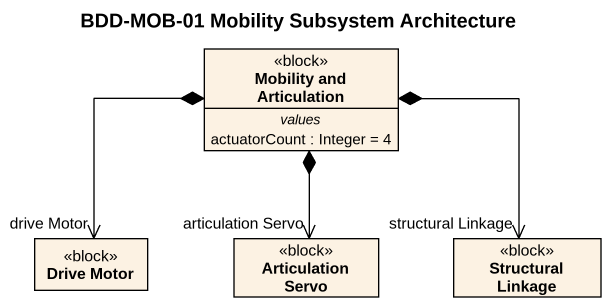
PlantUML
@startuml
title BDD-MOB-01 Mobility Subsystem Architecture
hide circle
hide empty members
class "Mobility and Articulation" as Mobility_and_Articulation <<block>> {
  -- values --
  actuatorCount : Integer = 4
}
class "Drive Motor" as Drive_Motor <<block>>
class "Articulation Servo" as Articulation_Servo <<block>>
class "Structural Linkage" as Structural_Linkage <<block>>
Mobility_and_Articulation *--> "drive Motor" Drive_Motor
Mobility_and_Articulation *--> "articulation Servo" Articulation_Servo
Mobility_and_Articulation *--> "structural Linkage" Structural_Linkage
@enduml
